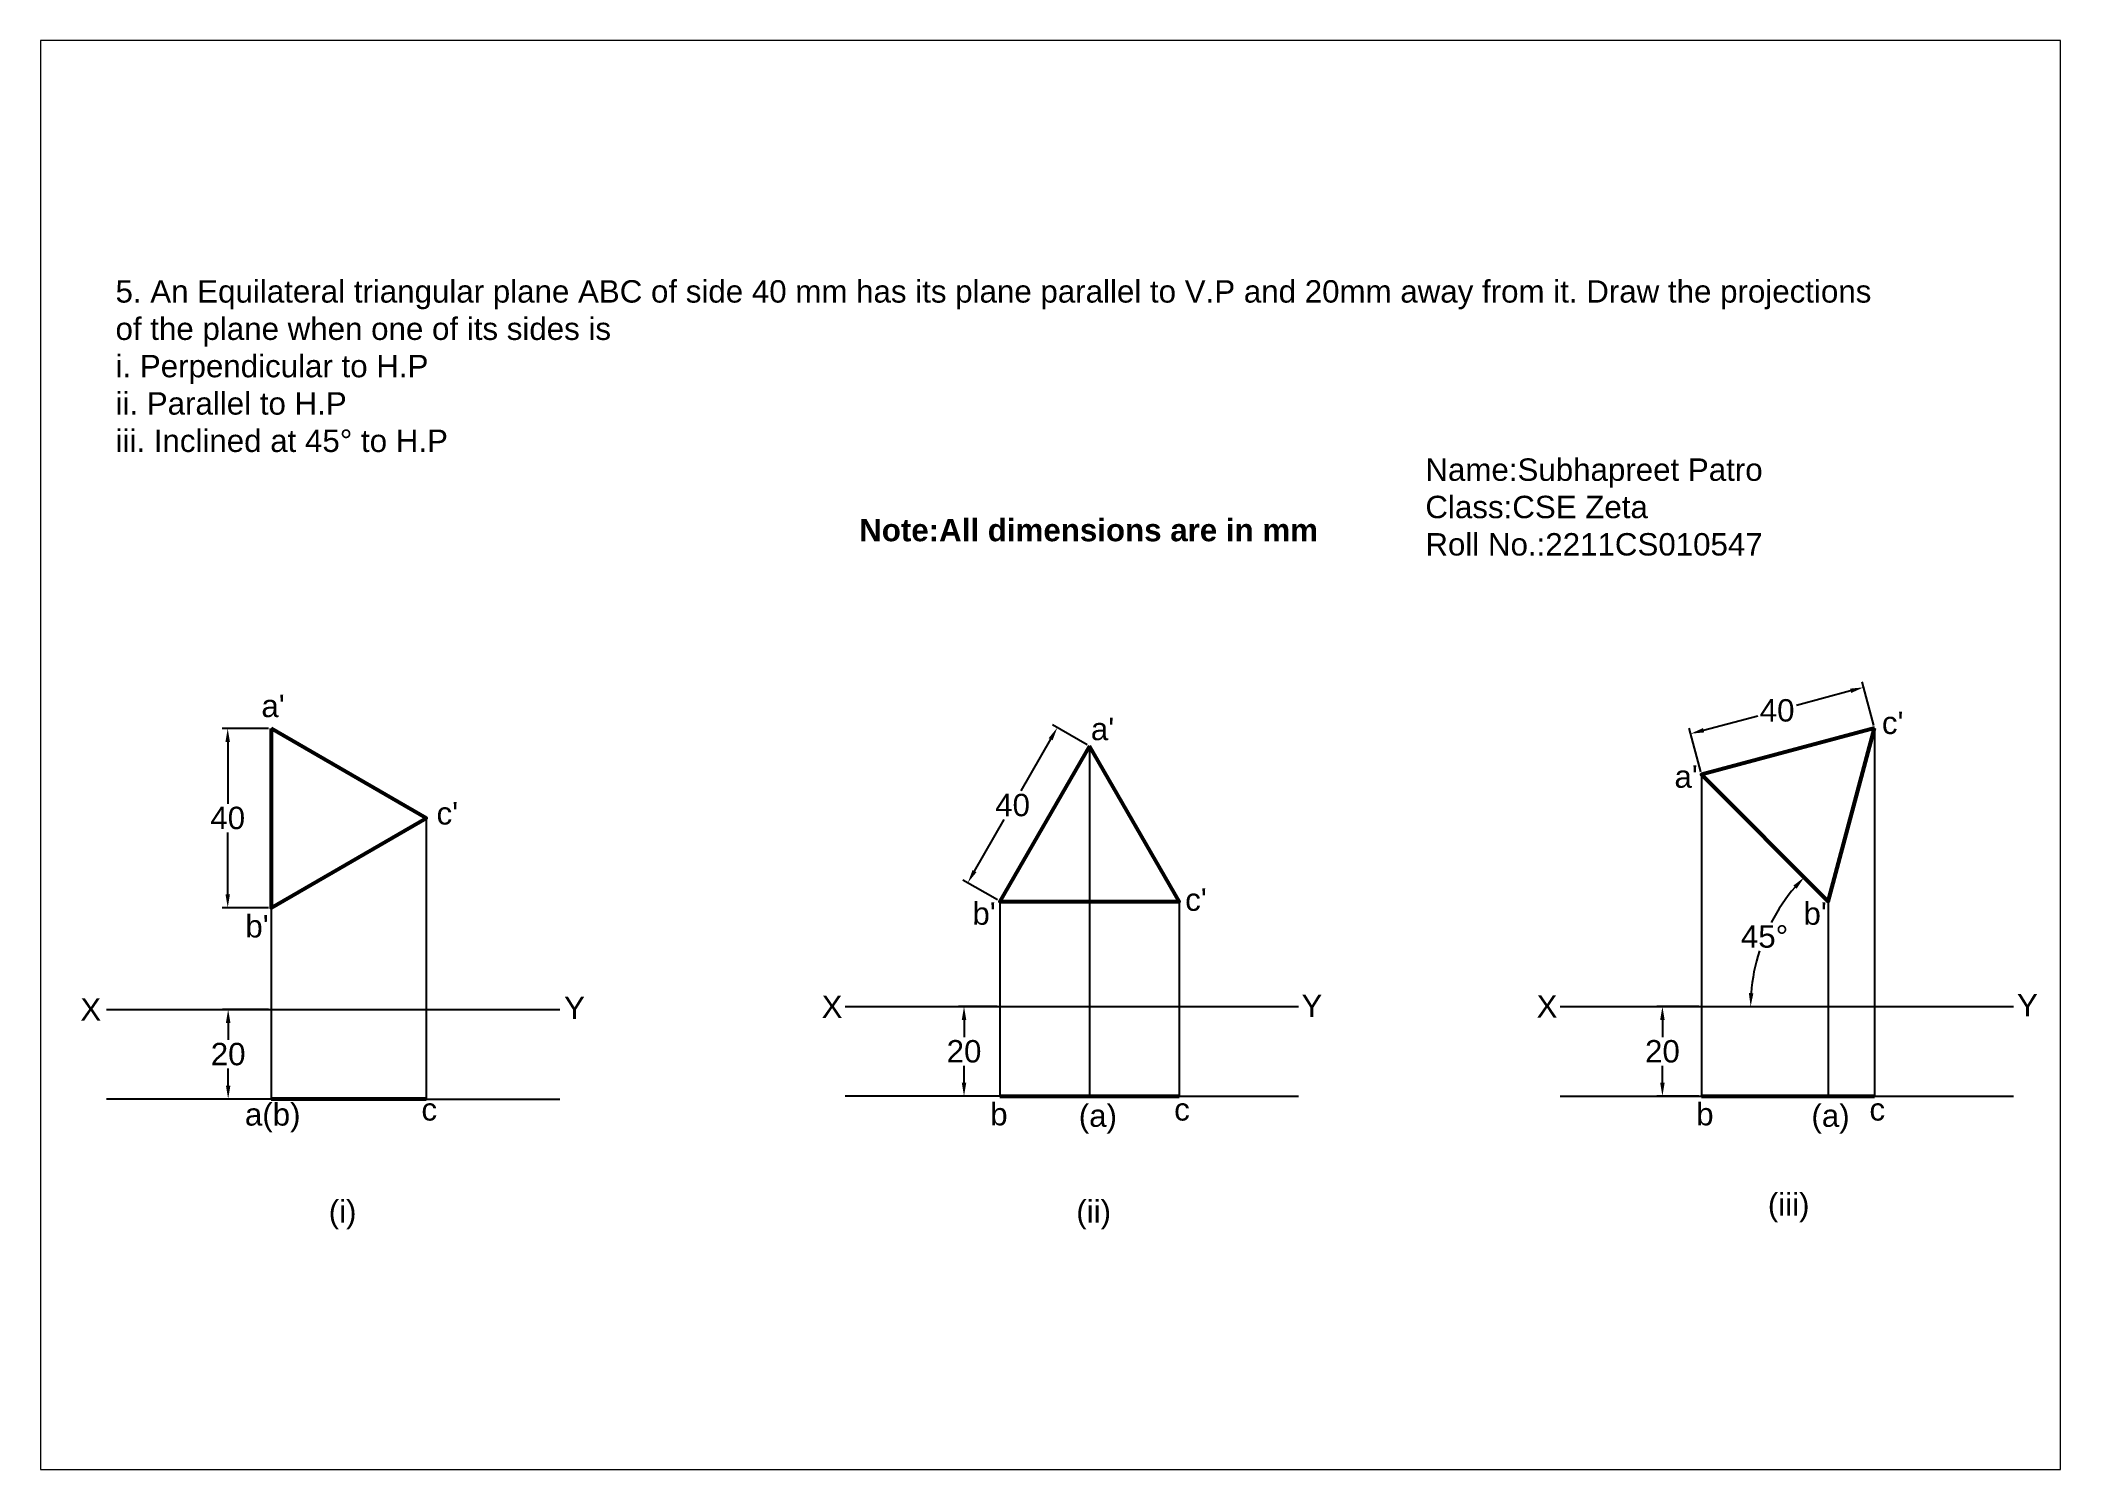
# Paper-space layout 'Layout5' of a CAD drawing. Header units: millimetres. Extents: x 30 to 267, y 21 to 189.
# The model-space entities are those that its viewports show. They can reach past a viewport. Long polylines and large blocks are cut down to what shows.
import ezdxf

# ---------------------------------------------------------------- set-up
doc = ezdxf.new("R2010")
doc.units = ezdxf.units.MM
doc.header["$PDMODE"] = 35
doc.header["$PDSIZE"] = 5
doc.styles.get("Standard").update_dxf_attribs({"font": 'arial.ttf'})
doc.dimstyles.new('ISO-25', dxfattribs={"dimtxt": 5, "dimasz": 3, "dimexe": 1.25, "dimexo": 0.625, "dimtad": 1, "dimtih": 1, "dimtoh": 1, "dimdec": 0, "dimtxsty": 'Standard', "dimcen": 2.5, "dimadec": 0, "dimazin": 0, "dimtfac": 1, "dimtdec": 0, "dimtmove": 0, "dimatfit": 3, "dimfxl": 1, "dimarcsym": 0})

# ---------------------------------------------------------------- blocks, each defined once
blk = doc.blocks.new('*D22')
at = {"color": 0, "lineweight": -2, "transparency": 16777216}
for p, q in [((1593.33, 138.35), (1583, 138.35)), ((1584.25, 135.35), (1584.25, 121.53)), ((1584.25, 101.35), (1584.25, 115.17)), ((1593.33, 98.35), (1583, 98.35))]:
    blk.add_line(p, q, dxfattribs=at)
at = {"color": 0, "transparency": 16777216}
for points in [[(1583.75, 135.35), (1584.75, 135.35), (1584.25, 138.35)], [(1583.75, 101.35), (1584.75, 101.35), (1584.25, 98.35)]]:
    blk.add_solid(points, dxfattribs=at)
at = {"layer": 'Defpoints', "color": 0, "transparency": 16777216}
for p in [(1593.96, 138.35), (1584.25, 98.35), (1593.96, 98.35)]:
    blk.add_point(p, dxfattribs=at)
at = {"color": 0, "transparency": 16777216, "insert": (1584.25, 118.35), "char_height": 5, "attachment_point": 5}
blk.add_mtext('40', dxfattribs=at)
blk = doc.blocks.new('*D23')
at = {"color": 0, "lineweight": -2, "transparency": 16777216}
for p, q in [((1593.33, 75.65), (1583.1, 75.65)), ((1584.35, 72.65), (1584.35, 68.83)), ((1584.35, 58.65), (1584.35, 62.47)), ((1593.33, 55.65), (1583.1, 55.65))]:
    blk.add_line(p, q, dxfattribs=at)
at = {"color": 0, "transparency": 16777216}
for points in [[(1583.85, 72.65), (1584.85, 72.65), (1584.35, 75.65)], [(1583.85, 58.65), (1584.85, 58.65), (1584.35, 55.65)]]:
    blk.add_solid(points, dxfattribs=at)
at = {"layer": 'Defpoints', "color": 0, "transparency": 16777216}
for p in [(1593.96, 75.65), (1584.35, 55.65), (1593.96, 55.65)]:
    blk.add_point(p, dxfattribs=at)
at = {"color": 0, "transparency": 16777216, "insert": (1584.35, 65.65), "char_height": 5, "attachment_point": 5}
blk.add_mtext('20', dxfattribs=at)
blk = doc.blocks.new('*D24')
at = {"color": 0, "lineweight": -2, "transparency": 16777216}
for p, q in [((1768.01, 135.95), (1761.34, 124.41)), ((1776.15, 134.71), (1768.43, 139.18)), ((1751.01, 106.51), (1757.67, 118.05)), ((1756.15, 100.07), (1748.43, 104.53))]:
    blk.add_line(p, q, dxfattribs=at)
at = {"color": 0, "transparency": 16777216}
for points in [[(1767.58, 136.2), (1768.44, 135.7), (1769.51, 138.55)], [(1750.58, 106.76), (1751.44, 106.26), (1749.51, 103.91)]]:
    blk.add_solid(points, dxfattribs=at)
at = {"layer": 'Defpoints', "color": 0, "transparency": 16777216}
for p in [(1769.51, 138.55), (1776.69, 134.4), (1756.69, 99.76)]:
    blk.add_point(p, dxfattribs=at)
at = {"color": 0, "transparency": 16777216, "insert": (1759.51, 121.23), "char_height": 5, "attachment_point": 5}
blk.add_mtext('40', dxfattribs=at)
blk = doc.blocks.new('*D25')
at = {"color": 0, "lineweight": -2, "transparency": 16777216}
for p, q in [((1756.07, 76.27), (1747.42, 76.27)), ((1748.67, 73.27), (1748.67, 69.45)), ((1748.67, 59.27), (1748.67, 63.09)), ((1756.07, 56.27), (1747.42, 56.27))]:
    blk.add_line(p, q, dxfattribs=at)
at = {"color": 0, "transparency": 16777216}
for points in [[(1748.17, 73.27), (1749.17, 73.27), (1748.67, 76.27)], [(1748.17, 59.27), (1749.17, 59.27), (1748.67, 56.27)]]:
    blk.add_solid(points, dxfattribs=at)
at = {"layer": 'Defpoints', "color": 0, "transparency": 16777216}
for p in [(1756.69, 76.27), (1748.67, 56.27), (1756.69, 56.27)]:
    blk.add_point(p, dxfattribs=at)
at = {"color": 0, "transparency": 16777216, "insert": (1748.67, 66.27), "char_height": 5, "attachment_point": 5}
blk.add_mtext('20', dxfattribs=at)
blk = doc.blocks.new('*D26')
at = {"color": 0, "lineweight": -2, "transparency": 16777216}
for p, q in [((1946.65, 146.76), (1934.53, 143.51)), ((1951.84, 139), (1949.23, 148.74)), ((1913.81, 137.96), (1925.93, 141.2)), ((1913.2, 128.65), (1910.59, 138.39))]:
    blk.add_line(p, q, dxfattribs=at)
at = {"color": 0, "transparency": 16777216}
for points in [[(1946.52, 147.24), (1946.78, 146.27), (1949.55, 147.53)], [(1913.68, 138.44), (1913.94, 137.47), (1910.91, 137.18)]]:
    blk.add_solid(points, dxfattribs=at)
at = {"layer": 'Defpoints', "color": 0, "transparency": 16777216}
for p in [(1949.55, 147.53), (1952, 138.4), (1913.36, 128.05)]:
    blk.add_point(p, dxfattribs=at)
at = {"color": 0, "transparency": 16777216, "insert": (1930.23, 142.36), "char_height": 5, "attachment_point": 5}
blk.add_mtext('40', dxfattribs=at)
blk = doc.blocks.new('*D27')
at = {"color": 0, "lineweight": -2, "transparency": 16777216}
for p, q in [((1912.74, 76.27), (1903.37, 76.27)), ((1904.62, 73.27), (1904.62, 69.45)), ((1904.62, 59.27), (1904.62, 63.09)), ((1912.74, 56.27), (1903.37, 56.27))]:
    blk.add_line(p, q, dxfattribs=at)
at = {"color": 0, "transparency": 16777216}
for points in [[(1904.12, 73.27), (1905.12, 73.27), (1904.62, 76.27)], [(1904.12, 59.27), (1905.12, 59.27), (1904.62, 56.27)]]:
    blk.add_solid(points, dxfattribs=at)
at = {"layer": 'Defpoints', "color": 0, "transparency": 16777216}
for p in [(1913.36, 76.27), (1904.62, 56.27), (1913.36, 56.27)]:
    blk.add_point(p, dxfattribs=at)
at = {"color": 0, "transparency": 16777216, "insert": (1904.62, 66.27), "char_height": 5, "attachment_point": 5}
blk.add_mtext('20', dxfattribs=at)
blk = doc.blocks.new('*D28')
at = {"color": 0, "lineweight": -2, "transparency": 16777216}
for start, end in [(139.2121, 152.5943), (162.2371, 175.7879)]:
    blk.add_arc((1965.14, 76.27), 40.82, start, end, dxfattribs=at)
at = {"color": 0, "transparency": 16777216}
for points in [[(1933.86, 103.28), (1934.6, 102.59), (1936.27, 105.13)], [(1924.93, 79.25), (1923.93, 79.29), (1924.32, 76.27)]]:
    blk.add_solid(points, dxfattribs=at)
at = {"layer": 'Defpoints', "color": 0, "transparency": 16777216}
for p in [(1913.36, 128.05), (1941.64, 99.76), (1929.79, 96.68), (1881.77, 76.27), (1983, 76.27)]:
    blk.add_point(p, dxfattribs=at)
at = {"color": 0, "transparency": 16777216, "insert": (1927.42, 91.89), "char_height": 5, "attachment_point": 5}
blk.add_mtext('45°', dxfattribs=at)

msp = doc.modelspace()

# ---------------------------------------------------------------- linework, layer by layer
for p, q in [((1952, 138.4), (1952, 56.27)), ((1776.69, 134.4), (1776.69, 76.27)), ((1913.36, 128.05), (1913.36, 76.27)), ((1628.6, 118.35), (1628.6, 75.65)), ((1756.69, 99.76), (1756.69, 76.27)), ((1796.69, 99.76), (1796.69, 76.27)), ((1941.64, 99.76), (1941.64, 56.27)), ((1593.96, 98.35), (1593.96, 75.65)), ((1557.16, 75.65), (1658.4, 75.65)), ((1593.96, 75.65), (1593.96, 55.65)), ((1628.6, 75.65), (1628.6, 55.65)), ((1722.15, 76.27), (1823.39, 76.27)), ((1756.69, 76.27), (1756.69, 56.27)), ((1776.69, 76.27), (1776.69, 56.27)), ((1796.69, 76.27), (1796.69, 56.27)), ((1881.77, 76.27), (1983, 76.27)), ((1913.36, 76.27), (1913.36, 56.27)), ((1593.96, 55.65), (1557.16, 55.65)), ((1628.6, 55.65), (1658.4, 55.65)), ((1756.69, 56.27), (1722.15, 56.27)), ((1796.69, 56.27), (1823.39, 56.27)), ((1881.77, 56.27), (1983, 56.27))]:
    msp.add_line(p, q)
at = {"lineweight": 53}
for p, q in [((1628.6, 55.65), (1593.96, 55.65)), ((1756.69, 56.27), (1796.69, 56.27)), ((1913.36, 56.27), (1952, 56.27))]:
    msp.add_line(p, q, dxfattribs=at)
for points in [[(1593.96, 138.35), (1593.96, 98.35), (1628.6, 118.35)], [(1952, 138.4), (1913.36, 128.05), (1941.64, 99.76)], [(1776.69, 134.4), (1756.69, 99.76), (1796.69, 99.76)]]:
    msp.add_lwpolyline(points, close=True, dxfattribs=at)

# ---------------------------------------------------------------- texts
at = {"char_height": 5, "attachment_point": 1}
for s, width, heights, insert in [('5. An Equilateral triangular plane ABC of side 40 mm has its plane parallel to V.P and 20mm away from it. Draw the projections of the plane when one of its sides is\\Pi. Perpendicular to H.P\\Pii. Parallel to H.P\\Piii. Inclined at 45%%D to H.P', 392.437, [0], (1559.2, 238.4)), ('Name:Subhapreet Patro\\PClass:CSE Zeta\\PRoll No.:2211CS010547', 93.3731, [0], (1851.69, 198.62)), ('{\\fArial|b1|i0|c0|p34;Note:All dimensions are in mm}', 127.5297, [0], (1725.26, 185.13)), ("a'", 5.0875, [0], (1591.77, 145.89)), ("a'", 11.9911, [0], (1776.99, 140.74)), ("c'", 10.1962, [0], (1953.63, 142.11)), ("a'", 11.9911, [0], (1907.31, 130.12)), ("c'", 10.1962, [0], (1630.88, 121.91)), ("b'", 5.363, [0], (1750.54, 99.55)), ("c'", 10.1962, [0], (1798.05, 102.65)), ("b'", 5.363, [0], (1936.12, 99.55)), ("b'", 5.363, [0], (1588.19, 96.72)), ('X', 4.5828, [0], (1551.34, 78.14)), ('Y', 9.776, [0], (1659.36, 78.49)), ('X', 4.5828, [0], (1716.87, 78.74)), ('Y', 9.776, [0], (1824.02, 78.97)), ('X', 4.5828, [0], (1876.52, 78.81)), ('Y', 9.776, [0], (1983.8, 79.07)), ('a(b)', 20.7918, [0], (1588.09, 54.72)), ('c', 24.5952, [0], (1627.51, 55.84)), ('\\pxt0;b', 41.024, [0], (1754.52, 54.78)), ('(a)', 11.4309, [6.56], (1774.29, 54.44)), ('\\pxt0;c', 41.024, [0], (1795.59, 55.84)), ('\\pxt0;b', 41.024, [0], (1912.16, 54.78)), ('(a)', 11.4309, [6.56], (1937.89, 54.44)), ('\\pxt0;c', 41.024, [0], (1950.85, 55.84)), ('(i)', 21.1504, [0], (1606.8, 33.05)), ('(ii)', 25.7598, [0], (1773.74, 33.05)), ('(iii)', 29.2203, [0], (1928.16, 34.63))]:
    msp.add_mtext_dynamic_manual_height_columns(s, width=width, gutter_width=25, heights=heights, dxfattribs=dict(at, insert=insert))

# ---------------------------------------------------------------- dimensions: what is measured, and where the dimension line sits
for p1, p2, distance, picture, middle in [((1913.36, 128.05), (1952, 138.4), 9.46, '*D26', (1930.23, 142.36)), ((1593.96, 138.35), (1593.96, 98.35), -9.71, '*D22', (1584.25, 118.35)), ((1756.69, 99.76), (1776.69, 134.4), 8.3, '*D24', (1759.51, 121.23)), ((1593.96, 75.65), (1593.96, 55.65), -9.61, '*D23', (1584.35, 65.65)), ((1756.69, 76.27), (1756.69, 56.27), -8.03, '*D25', (1748.67, 66.27)), ((1913.36, 76.27), (1913.36, 56.27), -8.74, '*D27', (1904.62, 66.27))]:
    dim = msp.add_aligned_dim(p1=p1, p2=p2, distance=distance, dimstyle='ISO-25')
    dim.commit()
    dim.dimension.update_dxf_attribs({"geometry": picture, "text_midpoint": middle})
dim = msp.add_angular_dim_2l(base=(1929.79, 96.68), line1=((1913.36, 128.05), (1941.64, 99.76)), line2=((1881.77, 76.27), (1983, 76.27)), dimstyle='ISO-25')
dim.commit()
dim.dimension.update_dxf_attribs({"geometry": '*D28', "text_midpoint": (1927.42, 91.89)})

psp = doc.layouts.new('Layout5')

# ---------------------------------------------------------------- viewports
at = {"layer": '0'}
psp.add_viewport(center=(148.5, 105), size=(237.6, 168), view_center_point=(1767.98, 132.43), view_height=318.9657, dxfattribs=at)

doc.saveas('drawing.dxf')
